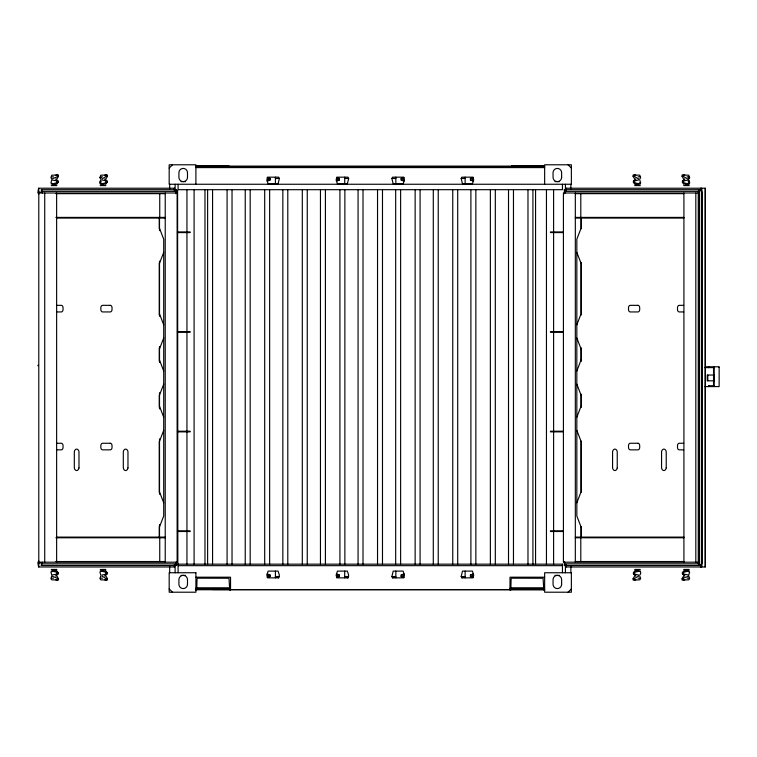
<?xml version="1.0" encoding="UTF-8"?>
<svg xmlns="http://www.w3.org/2000/svg" width="757" height="757" viewBox="0 0 757 757"><rect width="100%" height="100%" fill="white"/><g stroke="black" fill="none" stroke-linecap="round" stroke-linejoin="round"><path stroke-width="1.14" d="M196.735 589.741L197.038 578.887L197.719 578.187L228.983 578.234L229.721 589.741M510.824 589.741L511.136 578.793L511.723 578.187L543.072 578.234L543.81 589.741M705.59 366.785L718.904 366.785L719.084 367.296M175.842 193.716L176.192 189.695L41.228 189.695L41.701 192.174M564.353 565.488L564.703 563.833L699.43 563.833L701.408 565.488L701.408 189.695L699.43 191.351L564.703 191.351L564.353 189.695L701.644 189.695L701.644 565.488L564.353 565.488L564.353 561.94M159.509 263.275L163.711 252.384M159.509 348.892L163.711 338M159.509 395.078L163.711 384.187M159.509 441.265L163.711 430.383M159.509 526.881L163.711 516L163.711 239.184L159.509 228.302M576.834 324.8L581.035 313.918L581.035 262.31M576.834 370.996L581.035 360.105M576.834 417.183L581.035 406.301M576.834 502.799L581.035 491.908L581.035 441.132M41.465 565.488L42.278 562.186M699.08 189.695L698.266 191.351L698.266 563.833L699.08 565.488M391.88 178.482L392.542 177.166L403.755 177.166L404.418 179.967L403.103 183.923L393.205 183.923L391.88 178.482L395.845 178.482M461.164 178.482L461.827 177.166L473.049 177.166L473.702 179.967L472.387 183.923L462.489 183.923L461.164 178.482L465.129 178.482M278.718 577.856L279.38 575.055L278.056 571.1L268.158 571.1L266.843 575.055L267.495 577.856L278.718 577.856L275.416 576.541L279.38 576.541M348.002 577.856L348.665 575.055L347.34 571.1L337.442 571.1L336.127 575.055L336.789 577.856L348.002 577.856L346.356 577.203M58.469 176.334L51.769 178.974L50.908 177.658L51.769 175.179L58.469 175.018L58.469 176.334L56.926 178.974L55.772 178.974M100.766 178.974L99.905 177.658L100.766 175.179L107.456 175.018L107.456 176.334L105.914 178.974L104.759 178.974M639.779 576.049L640.64 578.518L639.779 579.834L633.089 580.004L633.089 578.679L634.631 576.049L635.785 576.049M682.076 578.679L688.775 576.049L689.636 578.518L688.775 579.834L682.076 580.004L682.076 578.679L683.618 576.049L684.773 576.049M100.766 183.762L99.905 182.939L100.766 179.967M100.766 576.049L99.905 578.518L100.766 579.834L107.456 580.004L107.456 578.679L105.914 576.049L104.759 576.049M639.779 178.974L640.64 177.658L639.779 175.179L633.089 175.018L633.089 176.334L634.631 178.974L635.785 178.974M689.636 177.658L688.775 178.974L687.621 178.974L683.221 176.334L682.076 176.334L682.076 175.018L688.775 175.179L689.636 177.658L688.208 177.658M639.779 575.055L640.64 573.73L640.64 572.084L639.779 571.261M268.158 178.482L267.249 181.197L270.135 179.967L270.135 178.482L267.249 177.658L268.158 178.482L270.135 178.482M337.442 178.482L336.534 181.197L339.42 179.967L339.42 178.482L336.534 177.658L337.442 178.482L339.42 178.482M403.103 576.541L404.011 573.825L401.125 575.055L401.125 576.541L404.011 577.354L403.103 576.541L401.125 576.541M472.387 576.541L473.295 573.825L470.409 575.055L470.409 576.541L473.295 577.354L472.387 576.541L470.409 576.541M56.926 183.762L58.138 182.437L58.138 181.122L56.926 179.967L55.772 179.967M105.914 183.762L107.125 182.437L107.125 181.122L105.914 179.967L104.759 179.967M635.785 575.055L634.631 575.055L633.42 573.901L633.42 572.576L634.631 571.261L635.785 571.261M684.773 575.055L683.618 575.055L682.407 573.901L682.407 572.576L683.618 571.261L684.773 571.261M169.18 168.092L172.482 164.789M568.062 592.211L571.365 588.908M100.766 571.261L99.905 572.084L100.766 575.055M639.779 183.762L640.64 182.939L639.779 179.967M682.407 181.122L688.775 179.967L689.636 182.939L687.621 183.762L682.407 182.437L682.407 181.122L683.618 179.967L684.773 179.967M55.772 571.261L56.926 571.261L58.138 572.576L58.138 573.901L56.926 575.055L55.772 575.055M104.759 571.261L105.914 571.261L107.125 572.576L107.125 573.901L105.914 575.055L104.759 575.055M634.631 183.762L633.42 182.437L633.42 181.122L634.631 179.967L635.785 179.967M403.103 178.482L404.011 177.658L401.125 178.482L401.125 179.967L404.011 181.197L403.103 178.482L401.125 178.482M472.387 178.482L473.295 177.658L470.409 178.482L470.409 179.967L473.295 181.197L472.387 178.482L470.409 178.482M268.158 576.541L267.249 577.354L270.135 576.541L270.135 575.055L267.249 573.825L268.158 576.541L270.135 576.541M337.442 576.541L336.534 577.354L339.42 576.541L339.42 575.055L336.534 573.825L337.442 576.541L339.42 576.541M101.921 178.974L106.311 176.334L107.456 176.334M633.089 578.679L634.234 578.679L638.624 576.049M392.542 577.856L403.755 577.856L404.418 575.055L403.103 571.1L393.205 571.1L391.88 576.541L392.542 577.856L394.189 577.203M461.827 577.856L465.129 576.541L461.164 576.541L462.489 571.1L472.387 571.1L473.702 575.055L473.049 577.856L461.827 577.856L461.164 576.541M58.138 182.437L52.924 183.762L50.908 182.939L51.769 179.967L58.138 181.122M101.921 183.762L107.125 182.437M633.42 572.576L638.624 571.261M682.407 572.576L687.621 571.261L689.636 572.084L688.775 575.055L682.407 573.901M633.42 181.122L638.624 179.967M58.138 573.901L51.769 575.055L50.908 572.084L52.924 571.261L58.138 572.576M101.921 575.055L107.125 573.901M55.772 175.179L56.926 175.018M104.759 175.179L105.914 175.018M634.631 580.004L635.785 579.834M683.618 580.004L684.773 579.834M195.902 165.783L228.898 165.783L228.898 166.947M544.643 165.783L511.647 165.783L511.647 166.947M196.11 166.105L544.434 166.105M195.902 166.767L544.643 166.767M195.902 167.59L544.643 167.59M633.089 176.334L634.234 176.334L638.624 178.974M51.75 176.835L53.463 176.835M100.747 176.835L102.46 176.835M638.085 176.835L639.797 176.835M687.082 176.835L688.794 176.835M99.905 177.658L101.334 177.658M275.416 178.482L279.38 178.482L278.056 183.923L268.158 183.923L266.843 179.967L267.495 177.166L278.718 177.166L279.38 178.482M344.7 178.482L348.665 178.482L347.34 183.923L337.442 183.923L336.127 179.967L336.789 177.166L348.002 177.166L348.665 178.482M684.773 178.974L683.618 178.974L682.076 176.334M268.158 179.967L270.135 179.967M337.442 179.967L339.42 179.967M401.125 179.967L403.103 179.967M470.409 179.967L472.387 179.967M101.921 179.967L107.125 181.122M99.905 181.283L101.334 181.283M688.208 181.283L689.636 181.283M181.055 181.614L185.55 181.614M554.995 181.614L559.489 181.614M633.42 182.437L638.624 183.762M99.905 182.939L101.334 182.939M639.211 182.939L640.64 182.939M688.208 182.939L689.636 182.939M51.258 184.093L56.87 184.093M100.246 184.093L105.857 184.093M634.688 184.093L640.299 184.093M683.675 184.093L689.286 184.093M52.905 184.916L53.463 184.916M54.059 184.916L55.214 184.916M101.419 184.916L101.902 184.916M103.056 184.916L103.652 184.916M635.861 184.916L636.334 184.916M637.489 184.916L638.085 184.916M685.889 184.916L686.485 184.916M687.64 184.916L688.113 184.916M51.258 185.579L56.87 185.579M100.246 185.579L105.857 185.579M634.688 185.579L640.299 185.579M683.675 185.579L689.286 185.579M41.465 189.695L42.278 191.351L175.842 191.351M38.787 192.174L42.316 192.174M701.758 192.174L702.345 192.174L702.345 563.009L701.758 563.009M38.787 192.997L177.129 192.997L177.129 562.186L38.787 562.186M698.787 192.997L563.416 192.997L563.416 562.186L698.787 562.186M55.867 193.66L165.225 193.66M575.32 193.66L683.912 193.66M38.787 194.322L37.85 192.666L38.55 188.219L174.564 188.219L174.564 190.575M55.867 217.41L165.225 217.41M575.32 217.41L683.912 217.41M56.586 218.073L165.225 218.073M575.32 218.073L683.959 218.073M177.431 231.926L190.13 231.926M550.415 231.926L563.113 231.926M177.431 232.588L190.13 232.588M550.415 232.588L563.113 232.588M56.898 305.336L61.298 305.336A2.479 1.751 -90 0 1 63.049 307.815L63.049 309.462A2.479 1.751 90 0 1 61.298 311.941L56.898 311.941M683.647 305.336L679.247 305.336A2.479 1.751 -90 0 0 677.496 307.815L677.496 309.462A2.479 1.751 -90 0 0 679.247 311.941L683.647 311.941M177.431 331.566L190.13 331.566M550.415 331.566L563.113 331.566M177.431 332.228L190.13 332.228M550.415 332.228L563.113 332.228M704.909 367.609L714.239 367.609M714.239 375.037L707.246 375.037L707.246 380.809L714.239 380.809M714.239 385.758L708.76 385.758L708.76 386.581M704.909 386.581L719.141 386.581L719.15 367.031M177.431 431.206L190.13 431.206M550.415 431.206L563.113 431.206M177.431 431.868L190.13 431.868M550.415 431.868L563.113 431.868M56.898 443.252L61.298 443.252A2.479 1.751 -90 0 1 63.049 445.722L63.049 447.368A2.479 1.751 90 0 1 61.298 449.847L56.898 449.847M683.647 443.252L679.247 443.252A2.479 1.751 -90 0 0 677.496 445.722L677.496 447.368A2.479 1.751 -90 0 0 679.247 449.847L683.647 449.847M177.431 530.846L190.13 530.846M550.415 530.846L563.113 530.846M177.431 531.509L190.13 531.509M550.415 531.509L563.113 531.509M56.586 537.11L165.225 537.11M575.32 537.11L683.959 537.11M55.867 537.773L165.225 537.773M575.32 537.773L683.912 537.773M38.787 560.871L37.85 562.517L38.55 566.974L174.564 566.974L174.564 564.608M55.867 561.524L165.225 561.524M575.32 561.524L683.912 561.524M38.787 563.009L42.316 563.009M42.278 563.833L175.842 563.833L176.192 565.488L41.228 565.488L41.701 563.009M178.255 564.164L562.29 564.164M178.094 565.668L562.451 565.668M51.258 569.444L56.87 569.444M100.246 569.444L105.857 569.444M634.688 569.444L640.299 569.444M683.675 569.444L689.286 569.444M52.905 570.106L53.463 570.106M54.059 570.106L55.214 570.106M101.419 570.106L101.902 570.106M103.056 570.106L103.652 570.106M635.861 570.106L636.334 570.106M637.489 570.106L638.085 570.106M685.889 570.106L686.485 570.106M687.64 570.106L688.113 570.106M51.258 570.929L56.87 570.929M100.246 570.929L105.857 570.929M634.688 570.929L640.299 570.929M683.675 570.929L689.286 570.929M101.921 571.261L107.125 572.576M633.42 573.901L638.624 575.055M268.158 575.055L270.135 575.055M337.442 575.055L339.42 575.055M401.125 575.055L403.103 575.055M470.409 575.055L472.387 575.055M181.055 575.386L185.55 575.386M554.995 575.386L559.489 575.386M55.772 576.049L56.926 576.049L58.469 578.679L58.469 580.004L51.769 579.834L50.908 578.518L51.769 576.049L58.469 578.679M344.7 576.541L348.665 576.541M391.88 576.541L395.845 576.541M195.902 577.203L230.544 577.203L230.544 589.741M544.643 577.203L510 577.203L510 589.741M51.75 578.187L53.463 578.187M100.747 578.187L102.46 578.187M638.085 578.187L639.797 578.187M687.082 578.187L688.794 578.187M101.921 576.049L106.311 578.679L107.456 578.679M196.129 588.104L229.191 588.104M510.18 588.104L544.415 588.104M196.129 588.255L229.191 588.255M510.18 588.255L544.415 588.255M196.129 588.908L229.21 588.908M510.161 588.908L544.415 588.908M212.736 589.571L544.274 589.571M195.902 589.741L544.643 589.741M195.902 589.902L196.735 589.902M229.721 589.902L230.544 589.902M510 589.902L510.824 589.902M543.81 589.902L544.643 589.902M683.618 175.018L684.773 175.179M634.631 175.018L635.785 175.179M104.759 579.834L105.914 580.004M55.772 579.834L56.926 580.004M177.848 564.41L177.592 190.206M568.062 164.789L571.365 168.092M169.18 588.908L172.482 592.211M682.407 182.437L683.618 183.762M576.834 252.384L581.035 263.275M576.834 338L581.035 348.892M576.834 384.187L581.035 395.078M576.834 430.383L581.035 441.265M581.035 526.881L576.834 516L576.834 239.184L581.035 228.302L581.035 218.073M159.509 313.918L163.711 324.8M159.509 360.105L163.711 370.996M159.509 406.301L163.711 417.183M159.509 491.908L163.711 502.799M714.125 366.785L714.125 386.581M713.662 375.037L713.662 380.809M713.539 367.609L713.539 385.758M708.874 366.785L708.874 367.609M708.874 385.758L708.874 386.581M708.76 366.785L708.76 367.609M707.823 375.037L707.823 380.809M705.146 188.219L705.146 566.974M701.758 188.219L701.758 192.997M701.758 562.905L701.758 566.974M701.058 188.219L701.058 190.575M701.058 564.608L701.058 566.974M700.831 188.219L700.831 190.575M700.831 564.608L700.831 566.974M699.43 191.351L699.43 563.833M695.815 192.997L695.815 562.186M683.912 192.997L683.912 562.186M683.552 181.122L683.552 182.437M683.552 572.576L683.552 573.901M683.221 175.018L683.221 176.334M683.221 578.679L683.221 580.004M634.565 181.122L634.565 182.437M634.565 572.576L634.565 573.901M634.234 175.018L634.234 176.334M634.234 578.679L634.234 580.004M581.262 218.073L581.262 228.709M581.262 262.972L581.262 314.969M581.262 348.05L581.262 361.051M581.262 395.315L581.262 407.134M581.262 441.397L581.262 492.211M581.262 526.475L581.262 537.11M581.035 348.031L581.035 361.07M581.035 394.075L581.035 407.039M581.035 526.683L581.035 537.11M580.799 193.66L580.799 217.41M580.799 537.773L580.799 561.524M575.32 192.997L575.32 562.186M570.873 184.254L570.873 188.976M570.873 566.312L570.873 572.746M566.217 188.219L566.217 190.575M566.217 564.608L566.217 566.974M565.981 190.575L565.981 188.219L705.382 188.219L705.382 566.974L565.981 566.974L565.981 564.608M565.422 184.254L565.422 190.934M565.422 564.76L565.422 572.746M564.703 191.351L564.703 193.716M564.58 189.695L564.58 193.243M564.58 561.94L564.58 565.488M564.353 189.695L564.353 193.243M562.451 184.254L562.451 189.685L178.094 189.695L178.094 184.254M562.451 564.164L562.451 572.746M553.604 190.158L553.604 564.476M546.45 190.158L546.45 564.476M544.643 184.254L544.643 164.789L571.365 164.789L571.365 184.254L169.18 184.254L169.18 164.789L195.902 164.789L195.902 184.254M535.568 190.206L535.568 564.164M532.928 190.206L532.928 564.164M527.979 190.206L527.979 564.164M513.464 190.206L513.464 564.164M508.515 190.206L508.515 564.164M495.315 190.206L495.315 564.164M490.366 190.206L490.366 564.164M475.85 190.206L475.85 564.164M470.901 190.206L470.901 564.164M465.129 177.166L465.129 183.923M465.129 571.1L465.129 577.856M457.701 190.206L457.701 564.164M452.752 190.206L452.752 564.164M438.237 190.206L438.237 564.164M433.288 190.206L433.288 564.164M420.088 190.206L420.088 564.164M415.139 190.206L415.139 564.164M400.623 190.206L400.623 564.164M395.845 177.166L395.845 183.923M395.845 571.1L395.845 577.856M395.674 190.206L395.674 564.164M382.484 190.206L382.484 564.164M377.535 190.206L377.535 564.164M363.01 190.206L363.01 564.164M358.061 190.206L358.061 564.164M344.87 190.206L344.87 564.164M344.7 177.166L344.7 183.923M344.7 571.1L344.7 577.856M339.921 190.206L339.921 564.164M325.406 190.206L325.406 564.164M320.457 190.206L320.457 564.164M307.257 190.206L307.257 564.164M302.308 190.206L302.308 564.164M287.792 190.206L287.792 564.164M282.844 190.206L282.844 564.164M275.416 177.166L275.416 183.923M275.416 571.1L275.416 577.856M269.643 190.206L269.643 564.164M264.695 190.206L264.695 564.164M250.179 190.206L250.179 564.164M245.23 190.206L245.23 564.164M232.03 190.206L232.03 564.164M227.081 190.206L227.081 564.164M212.566 190.206L212.566 564.164M207.617 190.206L207.617 564.164M204.977 190.206L204.977 564.164M194.095 190.158L194.095 564.476M186.941 190.158L186.941 564.476M178.094 564.164L178.094 572.746M176.192 189.695L176.192 193.243M176.192 561.94L176.192 565.488M175.122 184.254L175.122 190.934M175.122 564.76L175.122 572.746M174.328 188.219L174.328 190.575M174.328 564.608L174.328 566.974M169.672 184.254L169.672 188.976M169.672 566.312L169.672 572.746M165.225 192.997L165.225 562.186M159.746 193.66L159.746 217.41M159.746 537.773L159.746 561.524M159.509 218.073L159.509 230.648M159.509 261.137L159.509 316.275M159.509 346.555L159.509 362.442M159.509 392.722L159.509 408.931M159.509 438.871L159.509 494.245M159.509 524.554L159.509 537.11M159.282 218.073L159.282 228.709M159.282 262.972L159.282 314.969M159.282 348.05L159.282 361.051M159.282 395.315L159.282 407.134M159.282 441.397L159.282 492.211M159.282 526.475L159.282 537.11M106.311 175.018L106.311 176.334M106.311 578.679L106.311 580.004M105.98 181.122L105.98 182.437M105.98 572.576L105.98 573.901M57.324 175.018L57.324 176.334M57.324 578.679L57.324 580.004M56.993 181.122L56.993 182.437M56.993 572.576L56.993 573.901M56.633 192.997L56.633 562.186M44.729 192.997L44.729 562.186M42.278 191.351L42.278 192.997M38.787 188.219L38.787 566.974M37.964 365.139L37.964 365.801M110.285 305.336L102.592 305.336A2.479 1.751 -90 0 0 100.842 307.815L100.842 309.462A2.479 1.751 -90 0 0 102.592 311.941L110.285 311.941A2.479 1.751 -90 0 0 112.036 309.462L112.036 307.815A2.479 1.751 -90 0 0 110.285 305.336M637.952 305.336L630.259 305.336A2.479 1.751 -90 0 0 628.509 307.815L628.509 309.462A2.479 1.751 -90 0 0 630.259 311.941L637.952 311.941A2.479 1.751 90 0 0 639.703 309.462L639.703 307.815A2.479 1.751 -90 0 0 637.952 305.336M110.285 443.252L102.592 443.252A2.479 1.751 -90 0 0 100.842 445.722L100.842 447.368A2.479 1.751 -90 0 0 102.592 449.847L110.285 449.847A2.479 1.751 -90 0 0 112.036 447.368L112.036 445.722A2.479 1.751 -90 0 0 110.285 443.252M637.952 443.252L630.259 443.252A2.479 1.751 -90 0 0 628.509 445.722L628.509 447.368A2.479 1.751 -90 0 0 630.259 449.847L637.952 449.847A2.479 1.751 -90 0 0 639.703 447.368L639.703 445.722A2.479 1.751 -90 0 0 637.952 443.252M195.902 572.746L169.18 572.746L169.18 592.211L195.902 592.211L195.902 572.746M571.365 572.746L544.643 572.746L544.643 592.211L571.365 592.211L571.365 572.746M666.226 467.911L666.226 451.74A3.378 2.394 -90 0 0 663.898 449.109A3.378 2.394 -90 0 0 661.561 451.74L661.561 467.911A3.378 2.394 -90 0 0 663.898 470.551A3.378 2.394 -90 0 0 666.226 467.911M617.239 467.911L617.239 451.74A3.378 2.394 -90 0 0 614.902 449.109A3.378 2.394 -90 0 0 612.574 451.74L612.574 467.911A3.378 2.394 -90 0 0 614.902 470.551A3.378 2.394 -90 0 0 617.239 467.911M561.628 177.327L561.628 172.71A4.287 4.287 0 0 0 557.341 168.423A4.287 4.287 0 0 0 553.055 172.71L553.055 177.327A4.287 4.287 0 0 0 557.341 181.614A4.287 4.287 0 0 0 561.628 177.327M561.628 584.29L561.628 579.673A4.287 4.287 0 0 0 557.341 575.386A4.287 4.287 0 0 0 553.055 579.673L553.055 584.29A4.287 4.287 0 0 0 557.341 588.577A4.287 4.287 0 0 0 561.628 584.29M187.49 177.327L187.49 172.71A4.287 4.287 0 0 0 183.203 168.423A4.287 4.287 0 0 0 178.917 172.71L178.917 177.327A4.287 4.287 0 0 0 183.203 181.614A4.287 4.287 0 0 0 187.49 177.327M187.49 584.29L187.49 579.673A4.287 4.287 0 0 0 183.203 575.386A4.287 4.287 0 0 0 178.917 579.673L178.917 584.29A4.287 4.287 0 0 0 183.203 588.577A4.287 4.287 0 0 0 187.49 584.29M127.971 467.911L127.971 451.74A3.378 2.394 -90 0 0 125.643 449.109A3.378 2.394 -90 0 0 123.306 451.74L123.306 467.911A3.378 2.394 90 0 0 125.643 470.551A3.378 2.394 90 0 0 127.971 467.911M78.983 467.911L78.983 451.74A3.378 2.394 90 0 0 76.646 449.109A3.378 2.394 90 0 0 74.318 451.74L74.318 467.911A3.378 2.394 -90 0 0 76.646 470.551A3.378 2.394 -90 0 0 78.983 467.911"/></g></svg>
